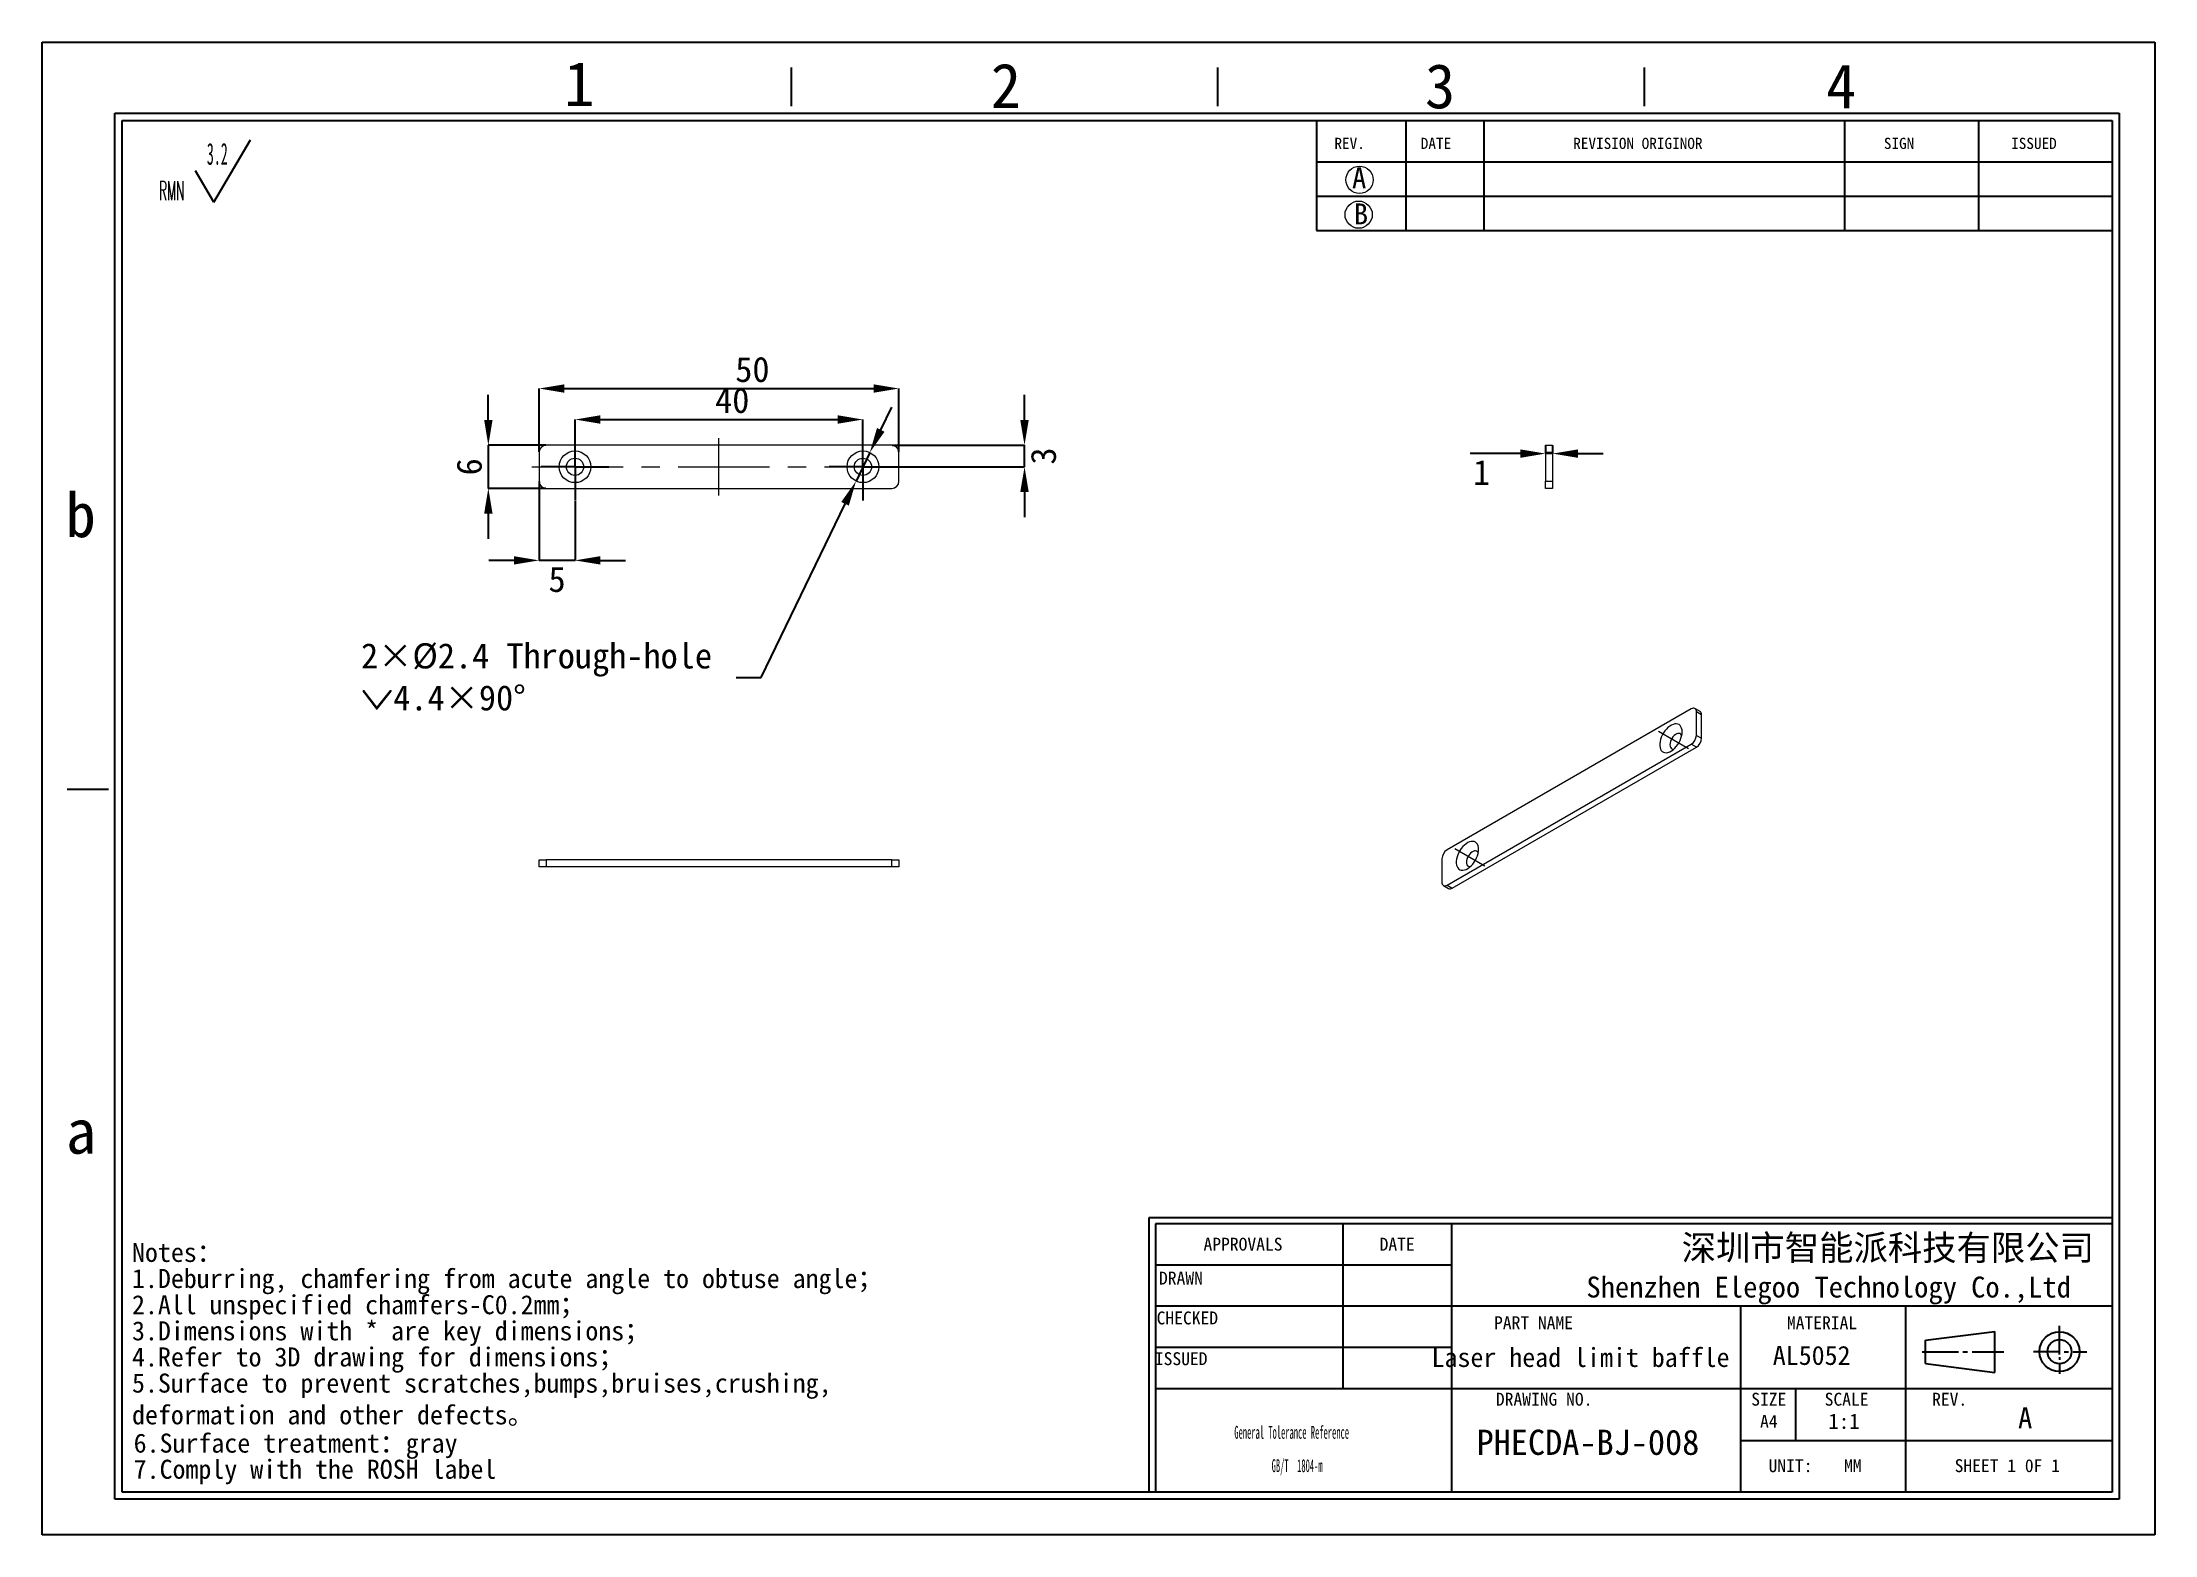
# Model space of a CAD drawing. Header units: millimetres. Extents: x 2 to 295, y 1 to 209.
import ezdxf

# ---------------------------------------------------------------- set-up
doc = ezdxf.new("R2010")
doc.units = ezdxf.units.MM
doc.header["$PDSIZE"] = -1
doc.linetypes.add('CENTERX2', pattern=[20.32, 12.7, -2.54, 2.54, -2.54])
doc.layers.add('SLD-0', color=179, linetype='Continuous')
doc.styles.add('1', font='simfang.ttf')
doc.styles.add('D', font='simfang.ttf')
doc.styles.add('SLDTEXTSTYLE1', font='TXT', dxfattribs={"width": 0.469, "bigfont": 'bigfont'})
doc.styles.add('SLDTEXTSTYLE2', font='TXT', dxfattribs={"width": 0.469})
doc.styles.add('SLDTEXTSTYLE8', font='TXT', dxfattribs={"width": 0.484})
doc.dimstyles.new('SLDDIMSTYLE0', dxfattribs={"dimtxt": 3.5, "dimasz": 3.5, "dimexe": 0, "dimexo": 0.0625, "dimgap": 0.875, "dimtad": 2, "dimrnd": 1e-09, "dimzin": 12, "dimdsep": 46, "dimtxsty": 'SLDTEXTSTYLE2', "dimsah": 1, "dimcen": 0.09, "dimadec": 0, "dimazin": 3, "dimtfac": 1, "dimtofl": 0, "dimtmove": 0, "dimatfit": 3, "dimfxl": 1, "dimfrac": 2, "dimtolj": 1, "dimtzin": 12, "dimarcsym": 0})
doc.dimstyles.new('SLDDIMSTYLE1', dxfattribs={"dimtxt": 3.5, "dimasz": 3.5, "dimexe": 0, "dimexo": 0.0625, "dimgap": 0.875, "dimtad": 2, "dimrnd": 1e-09, "dimzin": 12, "dimdsep": 46, "dimtxsty": 'SLDTEXTSTYLE2', "dimsah": 1, "dimcen": 0.09, "dimadec": 0, "dimazin": 3, "dimtfac": 1, "dimtmove": 0, "dimatfit": 0, "dimfxl": 1, "dimfrac": 2, "dimtolj": 1, "dimtzin": 12, "dimarcsym": 0})
doc.dimstyles.new('SLDDIMSTYLE2', dxfattribs={"dimtxt": 3.5, "dimasz": 3.5, "dimexe": 0, "dimexo": 0.0625, "dimgap": 0.875, "dimtad": 0, "dimtih": 1, "dimtoh": 1, "dimrnd": 1e-09, "dimzin": 12, "dimdsep": 46, "dimtxsty": 'SLDTEXTSTYLE2', "dimsah": 1, "dimcen": 0, "dimadec": 0, "dimazin": 3, "dimtfac": 1, "dimtmove": 0, "dimatfit": 3, "dimfxl": 1, "dimfrac": 2, "dimtolj": 1, "dimtzin": 12, "dimarcsym": 0})

# ---------------------------------------------------------------- blocks, each defined once
blk = doc.blocks.new('SW_NOTE_0')
at = {"layer": 'SLD-0', "color": 0, "attachment_point": 1, "style": 'D'}
for s, insert, char_height in [('Notes：', (1.32, 8.95), 2.646), ('1.Deburring, chamfering from acute angle to obtuse angle；', (1.32, 5.32), 2.6458), ('2.All unspecified chamfers-C0.2mm；', (1.32, 1.68), 2.6458), ('3.{\\fFangSong|b0|i0|c134|p49;Dimensions with * are key dimensions}；', (1.32, -1.95), 2.6458), ('4.Refer to 3D drawing for dimensions；', (1.32, -5.58), 2.6458), ('5.Surface to prevent scratches,bumps,bruises,crushing,\\Pdeformation and other defects。', (1.32, -9.21), 2.6458), ('6.Surface treatment：gray', (1.55, -17.55), 2.6458), ('7.Comply with the ROSH label', (1.55, -21.18), 2.6458)]:
    blk.add_mtext(s, dxfattribs=dict(at, insert=insert, char_height=char_height))
blk = doc.blocks.new('SW_NOTE_1')
at = {"layer": 'SLD-0', "color": 0}
for q in [(12.74, 9.16), (5.08, 4.83)]:
    blk.add_line((7.63, 0.49), q, dxfattribs=at)
at = {"layer": 'SLD-0', "color": 0, "attachment_point": 1}
for s, insert, char_height, style in [('3.2', (6.67, 8.73), 3.032, 'SLDTEXTSTYLE2'), ('{\\Ftxt,bigfont|c134;RMN}', (0, 3.41), 2.6458, 'SLDTEXTSTYLE1')]:
    blk.add_mtext(s, dxfattribs=dict(at, insert=insert, char_height=char_height, style=style))
blk = doc.blocks.new('SW_NOTE_2')
at = {"layer": 'SLD-0', "color": 0, "char_height": 1.7927, "attachment_point": 2, "style": 'SLDTEXTSTYLE8'}
for s, insert in [('General Tolerance Reference', (12.75, 2.31)), ('GB/T  1804-m', (13.51, -2.32))]:
    blk.add_mtext(s, dxfattribs=dict(at, insert=insert))
blk = doc.blocks.new('_D')
at = {"layer": 'Defpoints', "color": 0}
for p in [(120.62, 160.56), (70.62, 151.68), (120.62, 151.68)]:
    blk.add_point(p, dxfattribs=at)
at = {"layer": 'SLD-0', "color": 0, "lineweight": -2}
for p, q in [((70.62, 151.74), (70.62, 160.56)), ((74.12, 160.56), (117.12, 160.56)), ((120.62, 151.74), (120.62, 160.56))]:
    blk.add_line(p, q, dxfattribs=at)
at = {"layer": 'SLD-0', "color": 0}
for points in [[(74.12, 161.14), (74.12, 159.98), (70.62, 160.56)], [(117.12, 161.14), (117.12, 159.98), (120.62, 160.56)]]:
    blk.add_solid(points, dxfattribs=at)
at = {"layer": 'SLD-0', "color": 0, "insert": (100.26, 164.97), "char_height": 3.5, "attachment_point": 2, "style": '1'}
blk.add_mtext('\\A1;50', dxfattribs=at)
blk = doc.blocks.new('_D_1')
at = {"layer": 'Defpoints', "color": 0}
for p in [(71.62, 152.68), (63.57, 146.68), (71.62, 146.68)]:
    blk.add_point(p, dxfattribs=at)
at = {"layer": 'SLD-0', "color": 0, "lineweight": -2}
for p, q in [((63.57, 156.18), (63.57, 159.68)), ((71.55, 152.68), (63.57, 152.68)), ((63.57, 152.68), (63.57, 146.68)), ((71.55, 146.68), (63.57, 146.68)), ((63.57, 143.18), (63.57, 139.68))]:
    blk.add_line(p, q, dxfattribs=at)
at = {"layer": 'SLD-0', "color": 0}
for points in [[(62.99, 156.18), (64.16, 156.18), (63.57, 152.68)], [(62.99, 143.18), (64.16, 143.18), (63.57, 146.68)]]:
    blk.add_solid(points, dxfattribs=at)
at = {"layer": 'SLD-0', "color": 0, "insert": (59.16, 149.68), "char_height": 3.5, "attachment_point": 2, "rotation": 90, "style": '1'}
blk.add_mtext('\\A1;6', dxfattribs=at)
blk = doc.blocks.new('_D_2')
at = {"layer": 'Defpoints', "color": 0}
for p in [(115.62, 156.25), (75.62, 154.38), (115.62, 154.38)]:
    blk.add_point(p, dxfattribs=at)
at = {"layer": 'SLD-0', "color": 0, "lineweight": -2}
for p, q in [((75.62, 154.44), (75.62, 156.25)), ((79.12, 156.25), (112.12, 156.25)), ((115.62, 154.44), (115.62, 156.25))]:
    blk.add_line(p, q, dxfattribs=at)
at = {"layer": 'SLD-0', "color": 0}
for points in [[(79.12, 156.84), (79.12, 155.67), (75.62, 156.25)], [(112.12, 156.84), (112.12, 155.67), (115.62, 156.25)]]:
    blk.add_solid(points, dxfattribs=at)
at = {"layer": 'SLD-0', "color": 0, "insert": (97.46, 160.67), "char_height": 3.5, "attachment_point": 2, "style": '1'}
blk.add_mtext('\\A1;40', dxfattribs=at)
blk = doc.blocks.new('_D_3')
at = {"layer": 'Defpoints', "color": 0}
for p in [(70.62, 147.68), (75.62, 144.98), (70.62, 136.68)]:
    blk.add_point(p, dxfattribs=at)
at = {"layer": 'SLD-0', "color": 0, "lineweight": -2}
for p, q in [((70.62, 147.62), (70.62, 136.68)), ((75.62, 144.92), (75.62, 136.68)), ((67.12, 136.68), (63.62, 136.68)), ((75.62, 136.68), (70.62, 136.68)), ((79.12, 136.68), (82.62, 136.68))]:
    blk.add_line(p, q, dxfattribs=at)
at = {"layer": 'SLD-0', "color": 0}
for points in [[(67.12, 137.26), (67.12, 136.1), (70.62, 136.68)], [(79.12, 137.26), (79.12, 136.1), (75.62, 136.68)]]:
    blk.add_solid(points, dxfattribs=at)
at = {"layer": 'SLD-0', "color": 0, "insert": (73.12, 135.8), "char_height": 3.5, "attachment_point": 2, "style": '1'}
blk.add_mtext('\\A1;5', dxfattribs=at)
blk = doc.blocks.new('_D_4')
at = {"layer": 'Defpoints', "color": 0}
for p in [(119.62, 152.68), (138.07, 152.68), (120.32, 149.68)]:
    blk.add_point(p, dxfattribs=at)
at = {"layer": 'SLD-0', "color": 0, "lineweight": -2}
for p, q in [((138.07, 156.18), (138.07, 159.68)), ((119.68, 152.68), (138.07, 152.68)), ((138.07, 149.68), (138.07, 152.68)), ((120.38, 149.68), (138.07, 149.68)), ((138.07, 146.18), (138.07, 142.68))]:
    blk.add_line(p, q, dxfattribs=at)
at = {"layer": 'SLD-0', "color": 0}
for points in [[(137.48, 156.18), (138.65, 156.18), (138.07, 152.68)], [(137.48, 146.18), (138.65, 146.18), (138.07, 149.68)]]:
    blk.add_solid(points, dxfattribs=at)
at = {"layer": 'SLD-0', "color": 0, "insert": (138.94, 151.18), "char_height": 3.5, "attachment_point": 2, "rotation": 90, "style": '1'}
blk.add_mtext('\\A1;3', dxfattribs=at)
blk = doc.blocks.new('_D_5')
at = {"layer": 'Defpoints', "color": 0}
for p in [(116.57, 151.66), (114.66, 147.7)]:
    blk.add_point(p, dxfattribs=at)
at = {"layer": 'SLD-0', "color": 0, "lineweight": -2}
for p, q in [((118.1, 154.81), (119.62, 157.96)), ((116.57, 151.66), (114.66, 147.7)), ((101.49, 120.43), (113.14, 144.55)), ((97.99, 120.43), (101.49, 120.43))]:
    blk.add_line(p, q, dxfattribs=at)
at = {"layer": 'SLD-0', "color": 0}
for points in [[(117.57, 155.07), (118.62, 154.56), (116.57, 151.66)], [(112.61, 144.8), (113.66, 144.29), (114.66, 147.7)]]:
    blk.add_solid(points, dxfattribs=at)
at = {"layer": 'SLD-0', "color": 0, "insert": (45.88, 125.17), "char_height": 3.5, "attachment_point": 1, "style": '1'}
blk.add_mtext('\\A1;2×%%c2.4 Through-hole\\P{\\fGDT;w}4.4×90°', dxfattribs=at)
blk = doc.blocks.new('SW_CENTERMARKSYMBOL_0')
at = {"layer": 'SLD-0', "color": 0}
for p, q in [((0, 2.5), (0, 4.7)), ((-2.5, 0), (-4.7, 0)), ((0, 0), (-2.5, 0)), ((0, 0), (0, 2.5)), ((0, 0), (0, -2.5)), ((0, 0), (2.5, 0)), ((2.5, 0), (4.7, 0)), ((0, -2.5), (0, -4.7))]:
    blk.add_line(p, q, dxfattribs=at)
blk = doc.blocks.new('SW_CENTERMARKSYMBOL_1')
at = {"layer": 'SLD-0', "color": 0}
for p, q in [((0, 2.5), (0, 4.7)), ((-2.5, 0), (-4.7, 0)), ((0, 0), (-2.5, 0)), ((0, 0), (0, 2.5)), ((0, 0), (0, -2.5)), ((0, 0), (2.5, 0)), ((2.5, 0), (4.7, 0)), ((0, -2.5), (0, -4.7))]:
    blk.add_line(p, q, dxfattribs=at)
blk = doc.blocks.new('_D_6')
at = {"layer": 'Defpoints', "color": 0}
for p in [(210.45, 152.68), (211.45, 152.68), (211.45, 151.52)]:
    blk.add_point(p, dxfattribs=at)
at = {"layer": 'SLD-0', "color": 0, "lineweight": -2}
for p, q in [((206.95, 151.52), (199.97, 151.52)), ((210.45, 152.62), (210.45, 151.52)), ((211.45, 151.52), (210.45, 151.52)), ((211.45, 152.62), (211.45, 151.52)), ((214.95, 151.52), (218.45, 151.52))]:
    blk.add_line(p, q, dxfattribs=at)
at = {"layer": 'SLD-0', "color": 0}
for points in [[(206.95, 152.1), (206.95, 150.93), (210.45, 151.52)], [(214.95, 152.1), (214.95, 150.93), (211.45, 151.52)]]:
    blk.add_solid(points, dxfattribs=at)
at = {"layer": 'SLD-0', "color": 0, "insert": (201.57, 150.64), "char_height": 3.5, "attachment_point": 2, "style": '1'}
blk.add_mtext('\\A1;1', dxfattribs=at)

msp = doc.modelspace()

# ---------------------------------------------------------------- linework, layer by layer
at = {"color": 7, "linetype": 'Continuous', "lineweight": 15}
for p, q in [((119.616, 152.68), (71.616, 152.68)), ((210.45, 152.68), (211.45, 152.68)), ((210.45, 151.68), (210.45, 152.68)), ((211.45, 152.68), (211.45, 151.68)), ((70.616, 151.68), (70.616, 147.68)), ((120.616, 147.68), (120.616, 151.68)), ((211.45, 151.68), (210.45, 151.68)), ((210.45, 151.68), (210.45, 147.68)), ((211.45, 151.68), (211.45, 147.68)), ((210.45, 147.68), (211.45, 147.68)), ((210.45, 146.68), (210.45, 147.68)), ((211.45, 147.68), (211.45, 146.68)), ((71.616, 146.68), (119.616, 146.68)), ((211.45, 146.68), (210.45, 146.68)), ((230.716, 116.044), (196.775, 96.45)), ((231.923, 115.685), (231.216, 116.094)), ((231.423, 112.37), (231.423, 115.636)), ((232.13, 115.228), (231.423, 115.636)), ((232.13, 111.961), (232.13, 115.228)), ((231.423, 112.37), (232.13, 111.961)), ((196.775, 91.551), (230.716, 111.145)), ((197.482, 91.143), (231.423, 110.737)), ((231.423, 110.737), (230.716, 111.145)), ((70.616, 94.089), (70.616, 95.089)), ((70.616, 95.089), (71.616, 95.089)), ((71.616, 94.089), (70.616, 94.089)), ((71.616, 95.089), (71.616, 94.089)), ((119.616, 95.089), (71.616, 95.089)), ((119.616, 94.089), (71.616, 94.089)), ((119.616, 94.089), (119.616, 95.089)), ((119.616, 95.089), (120.616, 95.089)), ((120.616, 94.089), (119.616, 94.089)), ((120.616, 95.089), (120.616, 94.089)), ((196.068, 95.226), (196.068, 91.959)), ((196.275, 91.502), (196.982, 91.093)), ((196.775, 91.551), (197.482, 91.143))]:
    msp.add_line(p, q, dxfattribs=at)
at = {"color": 7, "linetype": 'Continuous', "lineweight": 15, "flags": 128}
for points in [[(229.443, 112.86), (229.425, 113.123), (229.371, 113.36), (229.282, 113.564), (229.16, 113.73), (229.008, 113.854), (228.83, 113.935), (228.631, 113.969), (228.413, 113.956), (228.184, 113.896), (227.947, 113.791), (227.709, 113.643), (227.475, 113.456), (227.251, 113.234), (227.042, 112.981), (226.852, 112.705), (226.687, 112.412), (226.55, 112.108), (226.445, 111.8), (226.373, 111.497), (226.336, 111.204), (226.336, 110.929), (226.373, 110.678), (226.445, 110.457), (226.55, 110.272), (226.687, 110.126), (226.852, 110.023), (227.042, 109.966), (227.251, 109.955), (227.475, 109.992), (227.709, 110.074), (227.947, 110.201), (228.184, 110.369), (228.413, 110.575), (228.631, 110.813), (228.83, 111.078), (229.008, 111.363), (229.16, 111.663), (229.282, 111.969), (229.371, 112.276), (229.425, 112.575), (229.443, 112.86)], [(229.389, 112.357), (229.37, 112.4), (229.281, 112.526), (229.162, 112.609), (229.019, 112.647), (228.857, 112.637), (228.683, 112.579), (228.506, 112.477), (228.332, 112.334), (228.17, 112.157), (228.027, 111.954), (227.908, 111.733), (227.819, 111.505), (227.765, 111.278), (227.746, 111.064), (227.765, 110.871), (227.819, 110.707), (227.908, 110.581), (228.027, 110.498), (228.17, 110.46), (228.296, 110.464)], [(201.159, 96.532), (201.141, 96.795), (201.086, 97.032), (200.997, 97.235), (200.876, 97.402), (200.724, 97.526), (200.546, 97.607), (200.346, 97.641), (200.129, 97.628), (199.899, 97.568), (199.663, 97.463), (199.425, 97.315), (199.191, 97.128), (198.967, 96.905), (198.758, 96.653), (198.568, 96.377), (198.403, 96.084), (198.266, 95.78), (198.16, 95.472), (198.088, 95.168), (198.052, 94.876), (198.052, 94.601), (198.088, 94.35), (198.16, 94.129), (198.266, 93.944), (198.403, 93.798), (198.568, 93.695), (198.758, 93.638), (198.967, 93.627), (199.191, 93.663), (199.425, 93.746), (199.663, 93.873), (199.899, 94.041), (200.129, 94.246), (200.346, 94.484), (200.546, 94.749), (200.724, 95.035), (200.876, 95.335), (200.997, 95.641), (201.086, 95.948), (201.141, 96.247), (201.159, 96.532)], [(201.104, 96.029), (201.085, 96.071), (200.997, 96.198), (200.878, 96.281), (200.734, 96.319), (200.572, 96.309), (200.399, 96.251), (200.222, 96.149), (200.048, 96.006), (199.886, 95.829), (199.742, 95.626), (199.624, 95.405), (199.535, 95.176), (199.48, 94.95), (199.462, 94.736), (199.48, 94.543), (199.535, 94.379), (199.624, 94.253), (199.742, 94.169), (199.886, 94.132), (200.011, 94.136)]]:
    msp.add_lwpolyline(points, dxfattribs=at)
at = {"color": 7, "linetype": 'Continuous', "lineweight": 15}
for centre, radius in [((75.616, 149.68), 2.2), ((75.616, 149.68), 1.2), ((115.616, 149.68), 2.2), ((115.616, 149.68), 1.2)]:
    msp.add_circle(centre, radius, dxfattribs=at)
for centre, radius, start, end in [((71.616, 151.68), 1, 90, 180), ((119.616, 151.68), 1, 0, 90), ((71.616, 147.68), 1, 180, 270), ((119.616, 147.68), 1, 270, 0), ((230.992, 115.706), 0.437, 350.78605, 129.20322), ((231.641, 115.282), 0.492, 353.65135, 55.03658), ((229.888, 112.44), 1.537, 302.60551, 357.39448), ((230.595, 112.031), 1.537, 302.60551, 357.39448), ((197.603, 95.156), 1.537, 122.60551, 177.39448), ((196.499, 91.89), 0.437, 170.78605, 309.20322), ((197.189, 91.552), 0.503, 245.69301, 305.61742)]:
    msp.add_arc(centre, radius, start, end, dxfattribs=at)
at = {"layer": 'SLD-0'}
for p, q in [((1.591, 208.674), (295.107, 208.674)), ((1.591, 1.294), (1.591, 208.674)), ((295.107, 208.674), (295.107, 1.294)), ((12.675, 7.219), (12.675, 197.811)), ((12.675, 197.811), (289.181, 197.811)), ((252.017, 197.811), (252.017, 182.514)), ((270.599, 197.811), (270.599, 182.514)), ((289.181, 197.811), (289.181, 7.219)), ((289.181, 7.219), (12.675, 7.219)), ((295.107, 1.294), (1.591, 1.294))]:
    msp.add_line(p, q, dxfattribs=at)
at = {"layer": 'SLD-0', "color": 6, "linetype": 'Continuous'}
for p, q in [((105.701, 199.786), (105.701, 205.169)), ((164.952, 199.786), (164.952, 205.169)), ((224.204, 199.786), (224.204, 205.169)), ((11.687, 6.231), (11.687, 198.799)), ((11.687, 198.799), (290.169, 198.799)), ((290.169, 198.799), (290.169, 6.231)), ((10.805, 104.853), (5.068, 104.853)), ((290.169, 6.231), (11.687, 6.231))]:
    msp.add_line(p, q, dxfattribs=at)
at = {"layer": 'SLD-0', "color": 179, "linetype": 'Continuous'}
for p, q in [((178.659, 197.811), (178.659, 182.514)), ((191.05, 197.811), (191.05, 182.514)), ((201.886, 197.811), (201.886, 182.514)), ((178.659, 192.074), (289.181, 192.074)), ((178.659, 187.294), (289.181, 187.294)), ((178.659, 182.514), (289.181, 182.514)), ((289.181, 45.329), (155.33, 45.329)), ((155.33, 45.329), (155.33, 7.219)), ((289.181, 44.506), (156.286, 44.506)), ((156.286, 44.506), (156.286, 7.219)), ((182.281, 44.506), (182.281, 21.56)), ((197.398, 44.506), (197.398, 7.219)), ((197.398, 38.77), (156.286, 38.77)), ((289.181, 33.033), (156.286, 33.033)), ((237.553, 33.033), (237.553, 7.219)), ((260.499, 7.219), (260.499, 33.033)), ((263.255, 28.354), (272.888, 29.538)), ((272.888, 23.846), (272.888, 29.538)), ((281.869, 26.35), (281.869, 30.316)), ((197.398, 27.297), (156.286, 27.297)), ((262.786, 26.733), (267.83, 26.733)), ((263.255, 25.106), (263.255, 28.354)), ((268.461, 26.733), (269.091, 26.733)), ((269.722, 26.733), (274.136, 26.733)), ((281.869, 26.733), (278.268, 26.733)), ((282.5, 26.733), (283.13, 26.733)), ((283.761, 26.733), (285.653, 26.733)), ((263.255, 25.106), (272.888, 23.846)), ((281.869, 25.966), (281.869, 25.583)), ((281.869, 25.2), (281.869, 23.667)), ((289.181, 21.56), (156.286, 21.56)), ((245.202, 21.56), (245.202, 14.39)), ((237.553, 14.39), (289.181, 14.39))]:
    msp.add_line(p, q, dxfattribs=at)
at = {"layer": 'SLD-0', "linetype": 'CENTERX2', "lineweight": 0}
for p, q in [((95.616, 145.68), (95.616, 153.68)), ((69.616, 149.68), (121.616, 149.68)), ((226.155, 112.962), (230.327, 110.554)), ((197.871, 96.633), (202.042, 94.225))]:
    msp.add_line(p, q, dxfattribs=at)
at = {"layer": 'SLD-0', "lineweight": 0}
for centre in [(184.622, 189.564), (184.499, 184.715)]:
    msp.add_circle(centre, 1.894, dxfattribs=at)
at = {"layer": 'SLD-0', "color": 179, "linetype": 'Continuous'}
for radius in [2.771, 1.669]:
    msp.add_circle((281.869, 26.733), radius, dxfattribs=at)

# ---------------------------------------------------------------- block references
at = {"layer": 'SLD-0'}
for name, p in [('SW_NOTE_1', (17.795, 185.957)), ('SW_CENTERMARKSYMBOL_1', (75.616, 149.68)), ('SW_CENTERMARKSYMBOL_0', (115.616, 149.68))]:
    msp.add_blockref(name, p, dxfattribs=at)
at = {"layer": 'SLD-0', "color": 5}
msp.add_blockref('SW_NOTE_0', (12.741, 32.899), dxfattribs=at)
at = {"layer": 'SLD-0', "color": 179}
msp.add_blockref('SW_NOTE_2', (162.438, 14.111), dxfattribs=at)

# ---------------------------------------------------------------- texts
at = {"layer": 'SLD-0', "style": '1'}
for s, insert, char_height, attachment_point in [('1', (74.111, 205.971), 6.172, 1), ('2', (133.388, 205.728), 6.172, 1), ('3', (193.707, 205.666), 6.172, 1), ('4', (249.441, 205.659), 6.172, 1), ('A', (183.578, 191.286), 2.903, 1), ('B', (183.832, 186.271), 2.903, 1), ('b', (4.835, 146.092), 6.172, 1), ('a', (4.88, 60.423), 6.172, 1), ('深圳市智能派科技有限公司', (258.021, 42.931), 3.5, 2), ('Laser head limit baffle', (215.325, 27.256), 2.64583, 2), ('AL5052', (247.439, 27.537), 2.6458, 2), ('A', (276.114, 18.995), 2.91, 1), ('PHECDA-BJ-008', (200.877, 15.891), 3.5, 1)]:
    msp.add_mtext(s, dxfattribs=dict(at, insert=insert, char_height=char_height, attachment_point=attachment_point))
at = {"layer": 'SLD-0', "color": 179, "style": '1'}
for s, insert, char_height, attachment_point in [('REV.', (181.129, 195.4), 1.5536, 1), ('DATE', (193.126, 195.4), 1.5536, 1), ('REVISION ORIGINOR', (214.308, 195.4), 1.55363, 1), ('SIGN', (257.466, 195.4), 1.5536, 1), ('ISSUED', (275.148, 195.4), 1.5536, 1), ('APPROVALS', (168.427, 42.563), 1.7927, 2), ('DATE', (189.85, 42.563), 1.7927, 2), ('DRAWN', (159.804, 37.853), 1.7927, 2), ('Shenzhen Elegoo Technology Co.,Ltd', (249.798, 37.165), 2.91042, 2), ('CHECKED', (160.696, 32.315), 1.7927, 2), ('PART NAME', (208.794, 31.645), 1.7927, 2), ('MATERIAL', (248.88, 31.645), 1.7927, 2), ('ISSUED', (159.837, 26.654), 1.7927, 2), ('DRAWING NO.', (210.268, 21.022), 1.79265, 2), ('SIZE', (241.479, 21.022), 1.7927, 2), ('SCALE', (252.289, 21.022), 1.7927, 2), ('REV.', (266.61, 21.022), 1.7927, 2), ('A4', (241.49, 17.953), 1.7927, 2), ('1:1', (251.93, 18.121), 2.1167, 2), ('UNIT:', (244.499, 11.791), 1.7927, 2), ('MM', (253.161, 11.791), 1.7927, 2), ('SHEET 1 0F 1', (274.62, 11.791), 1.79265, 2)]:
    msp.add_mtext(s, dxfattribs=dict(at, insert=insert, char_height=char_height, attachment_point=attachment_point))

# ---------------------------------------------------------------- dimensions: what is measured, and where the dimension line sits
at = {"layer": 'SLD-0'}
for base, p1, p2, dimstyle, picture, middle in [((120.616, 160.56), (70.616, 151.68), (120.616, 151.68), 'SLDDIMSTYLE0', '_D', (100.257, 160.56)), ((115.616, 156.253), (75.616, 154.38), (115.616, 154.38), 'SLDDIMSTYLE0', '_D_2', (97.458, 156.253)), ((211.45, 151.518), (210.45, 152.68), (211.45, 152.68), 'SLDDIMSTYLE1', '_D_6', (201.574, 151.518)), ((70.616, 136.68), (75.616, 144.98), (70.616, 147.68), 'SLDDIMSTYLE1', '_D_3', (73.116, 136.68))]:
    dim = msp.add_linear_dim(base=base, p1=p1, p2=p2, dimstyle=dimstyle, override={"dimtxsty": '1'}, dxfattribs=at)
    dim.commit()
    dim.dimension.update_dxf_attribs({"geometry": picture, "text_midpoint": middle, "dimtype": 160})
for base, p1, p2, picture, middle in [((63.572, 146.68), (71.616, 152.68), (71.616, 146.68), '_D_1', (63.572, 149.68)), ((138.067, 152.68), (120.316, 149.68), (119.616, 152.68), '_D_4', (138.067, 151.18))]:
    dim = msp.add_linear_dim(base=base, p1=p1, p2=p2, angle=90, dimstyle='SLDDIMSTYLE1', override={"dimtxsty": '1'}, dxfattribs=at)
    dim.commit()
    dim.dimension.update_dxf_attribs({"geometry": picture, "text_midpoint": middle, "dimtype": 160})
dim = msp.add_diameter_dim_2p(p1=(116.573, 151.661), p2=(114.658, 147.699), text='2×%%c2.4 Through-hole\\P{\\fGDT;w}4.4×90°', dimstyle='SLDDIMSTYLE2', override={"dimpost": '<>', "dimtxsty": '1'}, dxfattribs=at)
dim.commit()
dim.dimension.update_dxf_attribs({"geometry": '_D_5', "text_midpoint": (71.497, 120.435), "dimtype": 163})

doc.saveas('drawing.dxf')
